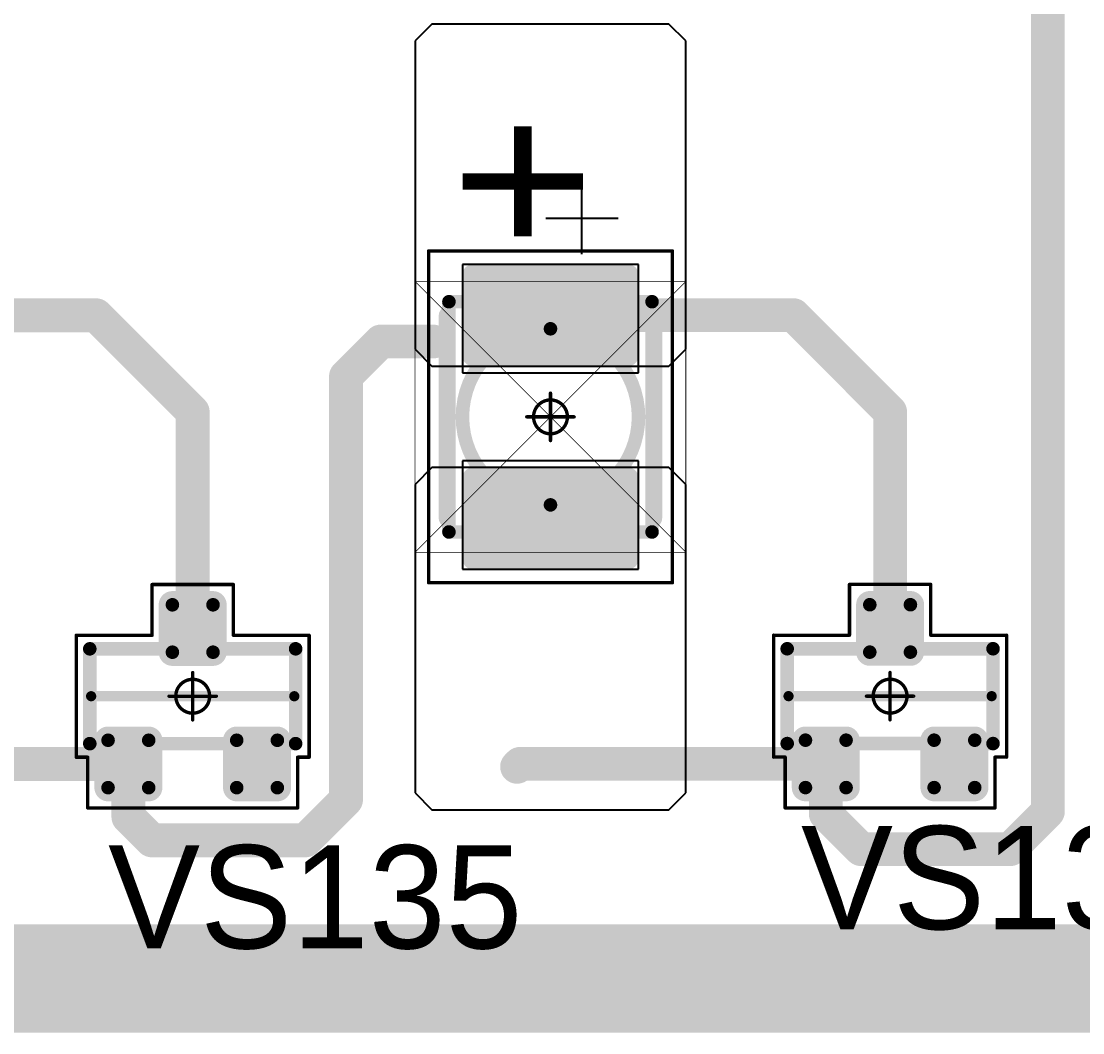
# Model space of a CAD drawing. Header units: millimetres. Extents: x 0 to 1769, y 431 to 1001.
# Drawn here: x 1720.62 to 1736.3, y 448.43 to 463.37 of the extents above; entities that cross this region are included whole.
import ezdxf

# ---------------------------------------------------------------- set-up
doc = ezdxf.new("R2010")
doc.units = ezdxf.units.MM
for name, color, linetype in [('Mechanical13', 56, 'Continuous'), ('Mechanical15', 56, 'Continuous'), ('Mechanical9', 56, 'Continuous'), ('TopLayer', 1, 'Continuous'), ('TopOverlay', 2, 'Continuous'), ('TopPaste', 8, 'Continuous'), ('TopSolder', 216, 'Continuous')]:
    doc.layers.add(name, color=color, linetype=linetype)

# ---------------------------------------------------------------- blocks, each defined once
blk = doc.blocks.new('SOT23_3')
at = {"layer": 'Mechanical13', "const_width": 0.2}
for points in [[(-0.7, 1.52), (0.7, 1.52)], [(-0.7, 1.52), (-0.7, -1.52)], [(0.7, 1.52), (0.7, -1.52)], [(-0.7, -1.52), (0.7, -1.52)]]:
    blk.add_lwpolyline(points, dxfattribs=at)
at = {"layer": 'Mechanical13', "const_width": 0.1}
for points in [[(-0.75, 1.52, 1), (-0.65, 1.52, 1)], [(-0.75, 1.52, 1), (-0.65, 1.52, 1)], [(0.65, 1.52, 1), (0.75, 1.52, 1)], [(0.65, 1.52, 1), (0.75, 1.52, 1)], [(-0.75, -1.52, 1), (-0.65, -1.52, 1)], [(-0.75, -1.52, 1), (-0.65, -1.52, 1)], [(0.65, -1.52, 1), (0.75, -1.52, 1)], [(0.65, -1.52, 1), (0.75, -1.52, 1)]]:
    blk.add_lwpolyline(points, format="xyb", close=True, dxfattribs=at)
at = {"layer": 'Mechanical15', "const_width": 0.05}
for points in [[(-0.9, 1.72), (-0.9, 1.55)], [(-0.9, 1.72), (0.9, 1.72)], [(0.9, 1.72), (0.9, 0.6)], [(-1.65, 1.55), (-1.65, -1.55)], [(-1.65, 1.55), (-0.9, 1.55)], [(0.9, 0.6), (1.65, 0.6)], [(1.65, 0.6), (1.65, -0.6)], [(0, 0.35), (0, -0.35)], [(-0.35, 0), (0.35, 0)], [(0.9, -0.6), (1.65, -0.6)], [(0.9, -0.6), (0.9, -1.72)], [(-1.65, -1.55), (-0.9, -1.55)], [(-0.9, -1.55), (-0.9, -1.72)], [(-0.9, -1.72), (0.9, -1.72)]]:
    blk.add_lwpolyline(points, dxfattribs=at)
at = {"layer": 'Mechanical15'}
for points, const_width in [([(-0.913, 1.72, 1), (-0.888, 1.72, 1)], 0.025), ([(-0.913, 1.72, 1), (-0.888, 1.72, 1)], 0.025), ([(0.888, 1.72, 1), (0.913, 1.72, 1)], 0.025), ([(0.888, 1.72, 1), (0.913, 1.72, 1)], 0.025), ([(-1.662, 1.55, 1), (-1.637, 1.55, 1)], 0.025), ([(-1.662, 1.55, 1), (-1.637, 1.55, 1)], 0.025), ([(-0.913, 1.55, 1), (-0.888, 1.55, 1)], 0.025), ([(-0.913, 1.55, 1), (-0.888, 1.55, 1)], 0.025), ([(0.888, 0.6, 1), (0.913, 0.6, 1)], 0.025), ([(0.888, 0.6, 1), (0.913, 0.6, 1)], 0.025), ([(1.637, 0.6, 1), (1.662, 0.6, 1)], 0.025), ([(1.637, 0.6, 1), (1.662, 0.6, 1)], 0.025), ([(-0.012, 0.35, 1), (0.012, 0.35, 1)], 0.025), ([(0.25, 0, 1), (-0.25, 0, 1)], 0.05), ([(-0.362, 0, 1), (-0.337, 0, 1)], 0.025), ([(-0.262, 0, 1), (-0.238, 0, 1)], 0.025), ([(0.238, 0, 1), (0.262, 0, 1)], 0.025), ([(0.337, 0, 1), (0.362, 0, 1)], 0.025), ([(-0.012, -0.35, 1), (0.012, -0.35, 1)], 0.025), ([(0.888, -0.6, 1), (0.913, -0.6, 1)], 0.025), ([(0.888, -0.6, 1), (0.913, -0.6, 1)], 0.025), ([(1.637, -0.6, 1), (1.662, -0.6, 1)], 0.025), ([(1.637, -0.6, 1), (1.662, -0.6, 1)], 0.025), ([(-1.662, -1.55, 1), (-1.637, -1.55, 1)], 0.025), ([(-1.662, -1.55, 1), (-1.637, -1.55, 1)], 0.025), ([(-0.913, -1.55, 1), (-0.888, -1.55, 1)], 0.025), ([(-0.913, -1.55, 1), (-0.888, -1.55, 1)], 0.025), ([(-0.913, -1.72, 1), (-0.888, -1.72, 1)], 0.025), ([(-0.913, -1.72, 1), (-0.888, -1.72, 1)], 0.025), ([(0.888, -1.72, 1), (0.913, -1.72, 1)], 0.025), ([(0.888, -1.72, 1), (0.913, -1.72, 1)], 0.025)]:
    blk.add_lwpolyline(points, format="xyb", close=True, dxfattribs=dict(at, const_width=const_width))
at = {"layer": 'TopLayer', "const_width": 0.1}
for points in [[(-1.4, 1.25, 1), (-1.3, 1.25, 1)], [(-0.7, 1.25, 1), (-0.6, 1.25, 1)], [(-1.4, 0.65, 1), (-1.3, 0.65, 1)], [(-0.7, 0.65, 1), (-0.6, 0.65, 1)], [(0.6, 0.3, 1), (0.7, 0.3, 1)], [(1.3, 0.3, 1), (1.4, 0.3, 1)], [(0.6, -0.3, 1), (0.7, -0.3, 1)], [(1.3, -0.3, 1), (1.4, -0.3, 1)], [(-1.4, -0.65, 1), (-1.3, -0.65, 1)], [(-0.7, -0.65, 1), (-0.6, -0.65, 1)], [(-1.4, -1.25, 1), (-1.3, -1.25, 1)], [(-0.7, -1.25, 1), (-0.6, -1.25, 1)]]:
    blk.add_lwpolyline(points, format="xyb", close=True, dxfattribs=at)
at = {"layer": 'TopLayer'}
for points in [[(-1.35, 1.35), (-1.35, 0.55), (-0.65, 1.35), (-0.65, 0.55)], [(-1.45, 1.25), (-1.45, 0.65), (-0.55, 1.25), (-0.55, 0.65)], [(0.65, 0.4), (0.65, -0.4), (1.35, 0.4), (1.35, -0.4)], [(0.55, 0.3), (0.55, -0.3), (1.45, 0.3), (1.45, -0.3)], [(-1.35, -0.55), (-1.35, -1.35), (-0.65, -0.55), (-0.65, -1.35)], [(-1.45, -0.65), (-1.45, -1.25), (-0.55, -0.65), (-0.55, -1.25)]]:
    blk.add_solid(points, dxfattribs=at)
at = {"layer": 'TopOverlay', "const_width": 0.15}
blk.add_lwpolyline([(0, 1.5), (0, -1.5)], dxfattribs=at)
at = {"layer": 'TopOverlay', "const_width": 0.075}
for points in [[(-0.038, 1.5, 1), (0.038, 1.5, 1)], [(-0.038, -1.5, 1), (0.038, -1.5, 1)]]:
    blk.add_lwpolyline(points, format="xyb", close=True, dxfattribs=at)
at = {"layer": 'TopPaste', "const_width": 0.075}
for points in [[(-1.387, 1.25, 1), (-1.313, 1.25, 1)], [(-0.687, 1.25, 1), (-0.613, 1.25, 1)], [(-1.387, 0.65, 1), (-1.313, 0.65, 1)], [(-0.687, 0.65, 1), (-0.613, 0.65, 1)], [(0.613, 0.3, 1), (0.687, 0.3, 1)], [(1.313, 0.3, 1), (1.387, 0.3, 1)], [(0.613, -0.3, 1), (0.687, -0.3, 1)], [(1.313, -0.3, 1), (1.387, -0.3, 1)], [(-1.387, -0.65, 1), (-1.313, -0.65, 1)], [(-0.687, -0.65, 1), (-0.613, -0.65, 1)], [(-1.387, -1.25, 1), (-1.313, -1.25, 1)], [(-0.687, -1.25, 1), (-0.613, -1.25, 1)]]:
    blk.add_lwpolyline(points, format="xyb", close=True, dxfattribs=at)
at = {"layer": 'TopPaste'}
for points in [[(-1.35, 1.325), (-1.35, 0.575), (-0.65, 1.325), (-0.65, 0.575)], [(-1.425, 1.25), (-1.425, 0.65), (-0.575, 1.25), (-0.575, 0.65)], [(0.65, 0.375), (0.65, -0.375), (1.35, 0.375), (1.35, -0.375)], [(0.575, 0.3), (0.575, -0.3), (1.425, 0.3), (1.425, -0.3)], [(-1.35, -0.575), (-1.35, -1.325), (-0.65, -0.575), (-0.65, -1.325)], [(-1.425, -0.65), (-1.425, -1.25), (-0.575, -0.65), (-0.575, -1.25)]]:
    blk.add_solid(points, dxfattribs=at)
at = {"layer": 'TopSolder', "const_width": 0.202}
for points in [[(-1.451, 1.25, 1), (-1.249, 1.25, 1)], [(-0.751, 1.25, 1), (-0.549, 1.25, 1)], [(-1.451, 0.65, 1), (-1.249, 0.65, 1)], [(-0.751, 0.65, 1), (-0.549, 0.65, 1)], [(0.549, 0.3, 1), (0.751, 0.3, 1)], [(1.249, 0.3, 1), (1.451, 0.3, 1)], [(0.549, -0.3, 1), (0.751, -0.3, 1)], [(1.249, -0.3, 1), (1.451, -0.3, 1)], [(-1.451, -0.65, 1), (-1.249, -0.65, 1)], [(-0.751, -0.65, 1), (-0.549, -0.65, 1)], [(-1.451, -1.25, 1), (-1.249, -1.25, 1)], [(-0.751, -1.25, 1), (-0.549, -1.25, 1)]]:
    blk.add_lwpolyline(points, format="xyb", close=True, dxfattribs=at)
at = {"layer": 'TopSolder'}
for points in [[(-1.35, 1.452), (-1.35, 0.448), (-0.65, 1.452), (-0.65, 0.448)], [(-1.552, 1.25), (-1.552, 0.65), (-0.448, 1.25), (-0.448, 0.65)], [(0.65, 0.502), (0.65, -0.502), (1.35, 0.502), (1.35, -0.502)], [(0.448, 0.3), (0.448, -0.3), (1.552, 0.3), (1.552, -0.3)], [(-1.35, -0.448), (-1.35, -1.452), (-0.65, -0.448), (-0.65, -1.452)], [(-1.552, -0.65), (-1.552, -1.25), (-0.448, -0.65), (-0.448, -1.25)]]:
    blk.add_solid(points, dxfattribs=at)
blk = doc.blocks.new('SOT23_4')
at = {"layer": 'Mechanical13', "const_width": 0.2}
for points in [[(-0.7, 1.52), (0.7, 1.52)], [(-0.7, 1.52), (-0.7, -1.52)], [(0.7, 1.52), (0.7, -1.52)], [(-0.7, -1.52), (0.7, -1.52)]]:
    blk.add_lwpolyline(points, dxfattribs=at)
at = {"layer": 'Mechanical13', "const_width": 0.1}
for points in [[(-0.75, 1.52, 1), (-0.65, 1.52, 1)], [(-0.75, 1.52, 1), (-0.65, 1.52, 1)], [(0.65, 1.52, 1), (0.75, 1.52, 1)], [(0.65, 1.52, 1), (0.75, 1.52, 1)], [(-0.75, -1.52, 1), (-0.65, -1.52, 1)], [(-0.75, -1.52, 1), (-0.65, -1.52, 1)], [(0.65, -1.52, 1), (0.75, -1.52, 1)], [(0.65, -1.52, 1), (0.75, -1.52, 1)]]:
    blk.add_lwpolyline(points, format="xyb", close=True, dxfattribs=at)
at = {"layer": 'Mechanical15', "const_width": 0.05}
for points in [[(-0.9, 1.72), (-0.9, 1.55)], [(-0.9, 1.72), (0.9, 1.72)], [(0.9, 1.72), (0.9, 0.6)], [(-1.65, 1.55), (-1.65, -1.55)], [(-1.65, 1.55), (-0.9, 1.55)], [(0.9, 0.6), (1.65, 0.6)], [(1.65, 0.6), (1.65, -0.6)], [(0, 0.35), (0, -0.35)], [(-0.35, 0), (0.35, 0)], [(0.9, -0.6), (1.65, -0.6)], [(0.9, -0.6), (0.9, -1.72)], [(-1.65, -1.55), (-0.9, -1.55)], [(-0.9, -1.55), (-0.9, -1.72)], [(-0.9, -1.72), (0.9, -1.72)]]:
    blk.add_lwpolyline(points, dxfattribs=at)
at = {"layer": 'Mechanical15'}
for points, const_width in [([(-0.913, 1.72, 1), (-0.888, 1.72, 1)], 0.025), ([(-0.913, 1.72, 1), (-0.888, 1.72, 1)], 0.025), ([(0.888, 1.72, 1), (0.913, 1.72, 1)], 0.025), ([(0.888, 1.72, 1), (0.913, 1.72, 1)], 0.025), ([(-1.662, 1.55, 1), (-1.637, 1.55, 1)], 0.025), ([(-1.662, 1.55, 1), (-1.637, 1.55, 1)], 0.025), ([(-0.913, 1.55, 1), (-0.888, 1.55, 1)], 0.025), ([(-0.913, 1.55, 1), (-0.888, 1.55, 1)], 0.025), ([(0.888, 0.6, 1), (0.913, 0.6, 1)], 0.025), ([(0.888, 0.6, 1), (0.913, 0.6, 1)], 0.025), ([(1.637, 0.6, 1), (1.662, 0.6, 1)], 0.025), ([(1.637, 0.6, 1), (1.662, 0.6, 1)], 0.025), ([(-0.012, 0.35, 1), (0.012, 0.35, 1)], 0.025), ([(0.25, 0, 1), (-0.25, 0, 1)], 0.05), ([(-0.362, 0, 1), (-0.337, 0, 1)], 0.025), ([(-0.262, 0, 1), (-0.238, 0, 1)], 0.025), ([(0.238, 0, 1), (0.262, 0, 1)], 0.025), ([(0.337, 0, 1), (0.362, 0, 1)], 0.025), ([(-0.012, -0.35, 1), (0.012, -0.35, 1)], 0.025), ([(0.888, -0.6, 1), (0.913, -0.6, 1)], 0.025), ([(0.888, -0.6, 1), (0.913, -0.6, 1)], 0.025), ([(1.637, -0.6, 1), (1.662, -0.6, 1)], 0.025), ([(1.637, -0.6, 1), (1.662, -0.6, 1)], 0.025), ([(-1.662, -1.55, 1), (-1.637, -1.55, 1)], 0.025), ([(-1.662, -1.55, 1), (-1.637, -1.55, 1)], 0.025), ([(-0.913, -1.55, 1), (-0.888, -1.55, 1)], 0.025), ([(-0.913, -1.55, 1), (-0.888, -1.55, 1)], 0.025), ([(-0.913, -1.72, 1), (-0.888, -1.72, 1)], 0.025), ([(-0.913, -1.72, 1), (-0.888, -1.72, 1)], 0.025), ([(0.888, -1.72, 1), (0.913, -1.72, 1)], 0.025), ([(0.888, -1.72, 1), (0.913, -1.72, 1)], 0.025)]:
    blk.add_lwpolyline(points, format="xyb", close=True, dxfattribs=dict(at, const_width=const_width))
at = {"layer": 'TopLayer', "const_width": 0.1}
for points in [[(-1.4, 1.25, 1), (-1.3, 1.25, 1)], [(-0.7, 1.25, 1), (-0.6, 1.25, 1)], [(-1.4, 0.65, 1), (-1.3, 0.65, 1)], [(-0.7, 0.65, 1), (-0.6, 0.65, 1)], [(0.6, 0.3, 1), (0.7, 0.3, 1)], [(1.3, 0.3, 1), (1.4, 0.3, 1)], [(0.6, -0.3, 1), (0.7, -0.3, 1)], [(1.3, -0.3, 1), (1.4, -0.3, 1)], [(-1.4, -0.65, 1), (-1.3, -0.65, 1)], [(-0.7, -0.65, 1), (-0.6, -0.65, 1)], [(-1.4, -1.25, 1), (-1.3, -1.25, 1)], [(-0.7, -1.25, 1), (-0.6, -1.25, 1)]]:
    blk.add_lwpolyline(points, format="xyb", close=True, dxfattribs=at)
at = {"layer": 'TopLayer'}
for points in [[(-1.35, 1.35), (-1.35, 0.55), (-0.65, 1.35), (-0.65, 0.55)], [(-1.45, 1.25), (-1.45, 0.65), (-0.55, 1.25), (-0.55, 0.65)], [(0.65, 0.4), (0.65, -0.4), (1.35, 0.4), (1.35, -0.4)], [(0.55, 0.3), (0.55, -0.3), (1.45, 0.3), (1.45, -0.3)], [(-1.35, -0.55), (-1.35, -1.35), (-0.65, -0.55), (-0.65, -1.35)], [(-1.45, -0.65), (-1.45, -1.25), (-0.55, -0.65), (-0.55, -1.25)]]:
    blk.add_solid(points, dxfattribs=at)
at = {"layer": 'TopOverlay', "const_width": 0.15}
blk.add_lwpolyline([(0, 1.5), (0, -1.5)], dxfattribs=at)
at = {"layer": 'TopOverlay', "const_width": 0.075}
for points in [[(-0.038, 1.5, 1), (0.038, 1.5, 1)], [(-0.038, -1.5, 1), (0.038, -1.5, 1)]]:
    blk.add_lwpolyline(points, format="xyb", close=True, dxfattribs=at)
at = {"layer": 'TopPaste', "const_width": 0.075}
for points in [[(-1.387, 1.25, 1), (-1.313, 1.25, 1)], [(-0.687, 1.25, 1), (-0.613, 1.25, 1)], [(-1.387, 0.65, 1), (-1.313, 0.65, 1)], [(-0.687, 0.65, 1), (-0.613, 0.65, 1)], [(0.613, 0.3, 1), (0.687, 0.3, 1)], [(1.313, 0.3, 1), (1.387, 0.3, 1)], [(0.613, -0.3, 1), (0.687, -0.3, 1)], [(1.313, -0.3, 1), (1.387, -0.3, 1)], [(-1.387, -0.65, 1), (-1.313, -0.65, 1)], [(-0.687, -0.65, 1), (-0.613, -0.65, 1)], [(-1.387, -1.25, 1), (-1.313, -1.25, 1)], [(-0.687, -1.25, 1), (-0.613, -1.25, 1)]]:
    blk.add_lwpolyline(points, format="xyb", close=True, dxfattribs=at)
at = {"layer": 'TopPaste'}
for points in [[(-1.35, 1.325), (-1.35, 0.575), (-0.65, 1.325), (-0.65, 0.575)], [(-1.425, 1.25), (-1.425, 0.65), (-0.575, 1.25), (-0.575, 0.65)], [(0.65, 0.375), (0.65, -0.375), (1.35, 0.375), (1.35, -0.375)], [(0.575, 0.3), (0.575, -0.3), (1.425, 0.3), (1.425, -0.3)], [(-1.35, -0.575), (-1.35, -1.325), (-0.65, -0.575), (-0.65, -1.325)], [(-1.425, -0.65), (-1.425, -1.25), (-0.575, -0.65), (-0.575, -1.25)]]:
    blk.add_solid(points, dxfattribs=at)
at = {"layer": 'TopSolder', "const_width": 0.202}
for points in [[(-1.451, 1.25, 1), (-1.249, 1.25, 1)], [(-0.751, 1.25, 1), (-0.549, 1.25, 1)], [(-1.451, 0.65, 1), (-1.249, 0.65, 1)], [(-0.751, 0.65, 1), (-0.549, 0.65, 1)], [(0.549, 0.3, 1), (0.751, 0.3, 1)], [(1.249, 0.3, 1), (1.451, 0.3, 1)], [(0.549, -0.3, 1), (0.751, -0.3, 1)], [(1.249, -0.3, 1), (1.451, -0.3, 1)], [(-1.451, -0.65, 1), (-1.249, -0.65, 1)], [(-0.751, -0.65, 1), (-0.549, -0.65, 1)], [(-1.451, -1.25, 1), (-1.249, -1.25, 1)], [(-0.751, -1.25, 1), (-0.549, -1.25, 1)]]:
    blk.add_lwpolyline(points, format="xyb", close=True, dxfattribs=at)
at = {"layer": 'TopSolder'}
for points in [[(-1.35, 1.452), (-1.35, 0.448), (-0.65, 1.452), (-0.65, 0.448)], [(-1.552, 1.25), (-1.552, 0.65), (-0.448, 1.25), (-0.448, 0.65)], [(0.65, 0.502), (0.65, -0.502), (1.35, 0.502), (1.35, -0.502)], [(0.448, 0.3), (0.448, -0.3), (1.552, 0.3), (1.552, -0.3)], [(-1.35, -0.448), (-1.35, -1.452), (-0.65, -0.448), (-0.65, -1.452)], [(-1.552, -0.65), (-1.552, -1.25), (-0.448, -0.65), (-0.448, -1.25)]]:
    blk.add_solid(points, dxfattribs=at)
blk = doc.blocks.new('T66G_191')
at = {"layer": 'Mechanical13'}
for p, q in [((2.936, 0.071), (2.936, -1)), ((2.4, -0.464), (3.471, -0.464))]:
    blk.add_line(p, q, dxfattribs=at)
at = {"layer": 'Mechanical13', "const_width": 0.2}
for points in [[(-1.7, 1.5), (1.7, 1.5)], [(-1.7, 1.5), (-1.7, -1.5)], [(1.7, 1.5), (1.7, -1.5)], [(-1.7, -1.5), (1.7, -1.5)]]:
    blk.add_lwpolyline(points, dxfattribs=at)
at = {"layer": 'Mechanical13'}
for points, const_width in [([(-1.75, 1.5, 1), (-1.65, 1.5, 1)], 0.1), ([(-1.75, 1.5, 1), (-1.65, 1.5, 1)], 0.1), ([(1.65, 1.5, 1), (1.75, 1.5, 1)], 0.1), ([(1.65, 1.5, 1), (1.75, 1.5, 1)], 0.1), ([(1.3, 0, 1), (-1.3, 0, 1)], 0.2), ([(-1.35, 0, 1), (-1.25, 0, 1)], 0.1), ([(1.25, 0, 1), (1.35, 0, 1)], 0.1), ([(-1.75, -1.5, 1), (-1.65, -1.5, 1)], 0.1), ([(-1.75, -1.5, 1), (-1.65, -1.5, 1)], 0.1), ([(1.65, -1.5, 1), (1.75, -1.5, 1)], 0.1), ([(1.65, -1.5, 1), (1.75, -1.5, 1)], 0.1)]:
    blk.add_lwpolyline(points, format="xyb", close=True, dxfattribs=dict(at, const_width=const_width))
at = {"layer": 'Mechanical15', "const_width": 0.05}
for points in [[(-2.45, 1.8), (-2.45, -1.8)], [(-2.45, 1.8), (2.45, 1.8)], [(2.45, 1.8), (2.45, -1.8)], [(0, 0.35), (0, -0.35)], [(-0.35, 0), (0.35, 0)], [(-2.45, -1.8), (2.45, -1.8)]]:
    blk.add_lwpolyline(points, dxfattribs=at)
at = {"layer": 'Mechanical15'}
for points, const_width in [([(-2.462, 1.8, 1), (-2.438, 1.8, 1)], 0.025), ([(-2.462, 1.8, 1), (-2.438, 1.8, 1)], 0.025), ([(2.438, 1.8, 1), (2.462, 1.8, 1)], 0.025), ([(2.438, 1.8, 1), (2.462, 1.8, 1)], 0.025), ([(-0.012, 0.35, 1), (0.012, 0.35, 1)], 0.025), ([(0.25, 0, 1), (-0.25, 0, 1)], 0.05), ([(-0.362, 0, 1), (-0.337, 0, 1)], 0.025), ([(-0.262, 0, 1), (-0.238, 0, 1)], 0.025), ([(0.238, 0, 1), (0.262, 0, 1)], 0.025), ([(0.337, 0, 1), (0.362, 0, 1)], 0.025), ([(-0.012, -0.35, 1), (0.012, -0.35, 1)], 0.025), ([(-2.462, -1.8, 1), (-2.438, -1.8, 1)], 0.025), ([(-2.462, -1.8, 1), (-2.438, -1.8, 1)], 0.025), ([(2.438, -1.8, 1), (2.462, -1.8, 1)], 0.025), ([(2.438, -1.8, 1), (2.462, -1.8, 1)], 0.025)]:
    blk.add_lwpolyline(points, format="xyb", close=True, dxfattribs=dict(at, const_width=const_width))
at = {"layer": 'TopLayer'}
for p, q in [((-5.55, 2), (-5.8, 1.75)), ((-1, 2), (-5.55, 2)), ((-0.75, 1.75), (-1, 2)), ((1, 2), (0.75, 1.75)), ((5.55, 2), (1, 2)), ((5.8, 1.75), (5.55, 2)), ((-5.8, 1.75), (-5.8, -1.75)), ((-0.75, -1.75), (-0.75, 1.75)), ((0.75, 1.75), (0.75, -1.75)), ((5.8, -1.75), (5.8, 1.75)), ((-5.8, -1.75), (-5.55, -2)), ((-1, -2), (-0.75, -1.75)), ((0.75, -1.75), (1, -2)), ((5.55, -2), (5.8, -1.75)), ((-5.55, -2), (-1, -2)), ((1, -2), (5.55, -2))]:
    blk.add_line(p, q, dxfattribs=at)
at = {"layer": 'TopLayer', "const_width": 0.15}
for points in [[(-2.175, 1.15, 1), (-2.025, 1.15, 1)], [(-0.975, 1.15, 1), (-0.825, 1.15, 1)], [(0.825, 1.15, 1), (0.975, 1.15, 1)], [(2.025, 1.15, 1), (2.175, 1.15, 1)], [(-2.175, -1.15, 1), (-2.025, -1.15, 1)], [(-0.975, -1.15, 1), (-0.825, -1.15, 1)], [(0.825, -1.15, 1), (0.975, -1.15, 1)], [(2.025, -1.15, 1), (2.175, -1.15, 1)]]:
    blk.add_lwpolyline(points, format="xyb", close=True, dxfattribs=at)
at = {"layer": 'TopLayer'}
for points in [[(-0.9, 1.3), (-2.1, 1.3), (-0.9, -1.3), (-2.1, -1.3)], [(2.1, 1.3), (0.9, 1.3), (2.1, -1.3), (0.9, -1.3)], [(-0.75, 1.15), (-2.25, 1.15), (-0.75, -1.15), (-2.25, -1.15)], [(2.25, 1.15), (0.75, 1.15), (2.25, -1.15), (0.75, -1.15)]]:
    blk.add_solid(points, dxfattribs=at)
at = {"layer": 'TopOverlay', "const_width": 0.25}
for points in [[(-1.5, 1.525), (1.5, 1.525)], [(-1.5, -1.525), (1.5, -1.525)]]:
    blk.add_lwpolyline(points, dxfattribs=at)
at = {"layer": 'TopOverlay', "const_width": 0.125}
for points in [[(-1.562, 1.525, 1), (-1.438, 1.525, 1)], [(1.438, 1.525, 1), (1.562, 1.525, 1)], [(-1.562, -1.525, 1), (-1.438, -1.525, 1)], [(1.438, -1.525, 1), (1.562, -1.525, 1)]]:
    blk.add_lwpolyline(points, format="xyb", close=True, dxfattribs=at)
at = {"layer": 'TopPaste', "const_width": 0.125}
for points in [[(-2.163, 1.15, 1), (-2.038, 1.15, 1)], [(-0.963, 1.15, 1), (-0.838, 1.15, 1)], [(0.838, 1.15, 1), (0.963, 1.15, 1)], [(2.038, 1.15, 1), (2.163, 1.15, 1)], [(-2.163, -1.15, 1), (-2.038, -1.15, 1)], [(-0.963, -1.15, 1), (-0.838, -1.15, 1)], [(0.838, -1.15, 1), (0.963, -1.15, 1)], [(2.038, -1.15, 1), (2.163, -1.15, 1)]]:
    blk.add_lwpolyline(points, format="xyb", close=True, dxfattribs=at)
at = {"layer": 'TopPaste'}
for points in [[(-0.9, 1.275), (-2.1, 1.275), (-0.9, -1.275), (-2.1, -1.275)], [(2.1, 1.275), (0.9, 1.275), (2.1, -1.275), (0.9, -1.275)], [(-0.775, 1.15), (-2.225, 1.15), (-0.775, -1.15), (-2.225, -1.15)], [(2.225, 1.15), (0.775, 1.15), (2.225, -1.15), (0.775, -1.15)]]:
    blk.add_solid(points, dxfattribs=at)
at = {"layer": 'TopSolder'}
for p, q in [((-2.25, 1.3), (-2.25, -1.3)), ((-0.65, 1.3), (-2.25, 1.3)), ((-0.65, -1.3), (-0.65, 1.3)), ((0.65, 1.3), (0.65, -1.3)), ((2.25, 1.3), (0.65, 1.3)), ((2.25, -1.3), (2.25, 1.3)), ((-2.25, -1.3), (-0.65, -1.3)), ((0.65, -1.3), (2.25, -1.3))]:
    blk.add_line(p, q, dxfattribs=at)
at = {"layer": 'TopOverlay'}
blk.add_text('+', height=2.5, dxfattribs=at).set_placement((2.5, -0.8))

msp = doc.modelspace()

# ---------------------------------------------------------------- linework, layer by layer
at = {"layer": 'Mechanical9'}
for points, const_width in [([(1726.44, 455.528), (1726.44, 459.528)], 0.0127), ([(1726.44, 459.528), (1730.44, 459.528)], 0.0127), ([(1726.44, 459.528), (1730.44, 455.528)], 0.01), ([(1726.44, 455.528), (1730.44, 459.528)], 0.01), ([(1730.44, 455.528), (1730.44, 459.528)], 0.0127), ([(1726.44, 455.528), (1730.44, 455.528)], 0.0127)]:
    msp.add_lwpolyline(points, dxfattribs=dict(at, const_width=const_width))
for points, const_width in [([(1726.437, 459.528, 1), (1726.443, 459.528, 1)], 0.00635), ([(1726.437, 459.528, 1), (1726.443, 459.528, 1)], 0.00635), ([(1726.437, 459.528, 1), (1726.442, 459.528, 1)], 0.005), ([(1730.437, 459.528, 1), (1730.443, 459.528, 1)], 0.00635), ([(1730.437, 459.528, 1), (1730.443, 459.528, 1)], 0.00635), ([(1730.437, 459.528, 1), (1730.442, 459.528, 1)], 0.005), ([(1726.437, 455.528, 1), (1726.443, 455.528, 1)], 0.00635), ([(1726.437, 455.528, 1), (1726.443, 455.528, 1)], 0.00635), ([(1726.437, 455.528, 1), (1726.442, 455.528, 1)], 0.005), ([(1730.437, 455.528, 1), (1730.443, 455.528, 1)], 0.00635), ([(1730.437, 455.528, 1), (1730.443, 455.528, 1)], 0.00635), ([(1730.437, 455.528, 1), (1730.442, 455.528, 1)], 0.005)]:
    msp.add_lwpolyline(points, format="xyb", close=True, dxfattribs=dict(at, const_width=const_width))
at = {"layer": 'TopLayer'}
for points, const_width in [([(1735.786, 451.7), (1735.786, 463.66)], 0.5), ([(1717.937, 459.028), (1721.729, 459.028)], 0.5), ([(1721.729, 459.028), (1723.156, 457.601)], 0.5), ([(1728.237, 459.029), (1732.029, 459.029)], 0.5), ([(1732.029, 459.029), (1733.456, 457.602)], 0.5), ([(1725.42, 458.126), (1725.934, 458.64)], 0.5), ([(1725.934, 458.64), (1726.705, 458.64)], 0.5), ([(1725.42, 451.874), (1725.42, 458.126)], 0.5), ([(1723.156, 454.403), (1723.156, 457.601)], 0.5), ([(1733.456, 454.404), (1733.456, 457.602)], 0.5), ([(1718.917, 452.403), (1722.206, 452.403)], 0.5), ([(1722.206, 451.62), (1722.206, 452.403)], 0.5), ([(1727.947, 452.361), (1727.99, 452.404)], 0.5), ([(1727.99, 452.404), (1732.506, 452.404)], 0.5), ([(1732.506, 451.666), (1732.506, 452.404)], 0.5), ([(1724.821, 451.275), (1725.42, 451.874)], 0.5), ([(1722.206, 451.62), (1722.551, 451.275)], 0.5), ([(1732.506, 451.666), (1733.027, 451.145)], 0.5), ([(1735.23, 451.145), (1735.786, 451.7)], 0.5), ([(1722.551, 451.275), (1724.821, 451.275)], 0.5), ([(1733.027, 451.145), (1735.23, 451.145)], 0.5), ([(1707.737, 449.234), (1737.367, 449.234)], 1.6)]:
    msp.add_lwpolyline(points, dxfattribs=dict(at, const_width=const_width))
at = {"layer": 'TopLayer', "const_width": 0.25}
for points in [[(1721.604, 459.028, 1), (1721.854, 459.028, 1)], [(1721.604, 459.028, 1), (1721.854, 459.028, 1)], [(1728.112, 459.029, 1), (1728.362, 459.029, 1)], [(1731.904, 459.029, 1), (1732.154, 459.029, 1)], [(1731.904, 459.029, 1), (1732.154, 459.029, 1)], [(1725.809, 458.64, 1), (1726.059, 458.64, 1)], [(1725.809, 458.64, 1), (1726.059, 458.64, 1)], [(1726.58, 458.64, 1), (1726.83, 458.64, 1)], [(1725.295, 458.126, 1), (1725.545, 458.126, 1)], [(1725.295, 458.126, 1), (1725.545, 458.126, 1)], [(1723.031, 457.601, 1), (1723.281, 457.601, 1)], [(1723.031, 457.601, 1), (1723.281, 457.601, 1)], [(1733.331, 457.602, 1), (1733.581, 457.602, 1)], [(1733.331, 457.602, 1), (1733.581, 457.602, 1)], [(1723.031, 454.403, 1), (1723.281, 454.403, 1)], [(1733.331, 454.404, 1), (1733.581, 454.404, 1)], [(1722.081, 452.403, 1), (1722.331, 452.403, 1)], [(1722.081, 452.403, 1), (1722.331, 452.403, 1)], [(1727.865, 452.404, 1), (1728.115, 452.404, 1)], [(1727.865, 452.404, 1), (1728.115, 452.404, 1)], [(1732.381, 452.404, 1), (1732.631, 452.404, 1)], [(1732.381, 452.404, 1), (1732.631, 452.404, 1)], [(1727.822, 452.361, 1), (1728.072, 452.361, 1)], [(1725.295, 451.874, 1), (1725.545, 451.874, 1)], [(1725.295, 451.874, 1), (1725.545, 451.874, 1)], [(1722.081, 451.62, 1), (1722.331, 451.62, 1)], [(1722.081, 451.62, 1), (1722.331, 451.62, 1)], [(1732.381, 451.666, 1), (1732.631, 451.666, 1)], [(1732.381, 451.666, 1), (1732.631, 451.666, 1)], [(1735.661, 451.7, 1), (1735.911, 451.7, 1)], [(1735.661, 451.7, 1), (1735.911, 451.7, 1)], [(1722.426, 451.275, 1), (1722.676, 451.275, 1)], [(1722.426, 451.275, 1), (1722.676, 451.275, 1)], [(1724.696, 451.275, 1), (1724.946, 451.275, 1)], [(1724.696, 451.275, 1), (1724.946, 451.275, 1)], [(1732.902, 451.145, 1), (1733.152, 451.145, 1)], [(1732.902, 451.145, 1), (1733.152, 451.145, 1)], [(1735.105, 451.145, 1), (1735.355, 451.145, 1)], [(1735.105, 451.145, 1), (1735.355, 451.145, 1)]]:
    msp.add_lwpolyline(points, format="xyb", close=True, dxfattribs=at)

# ---------------------------------------------------------------- block references
at = {"rotation": 90}
for name, p in [('T66G_191', (1728.44, 457.528)), ('SOT23_4', (1723.156, 453.403)), ('SOT23_3', (1733.456, 453.404))]:
    msp.add_blockref(name, p, dxfattribs=at)

# ---------------------------------------------------------------- texts
at = {"layer": 'TopOverlay'}
for s, p in [('VS136', (1732.14, 449.963)), ('VS135', (1721.906, 449.679))]:
    msp.add_text(s, height=1.524, dxfattribs=at).set_placement(p)

doc.saveas('drawing.dxf')
